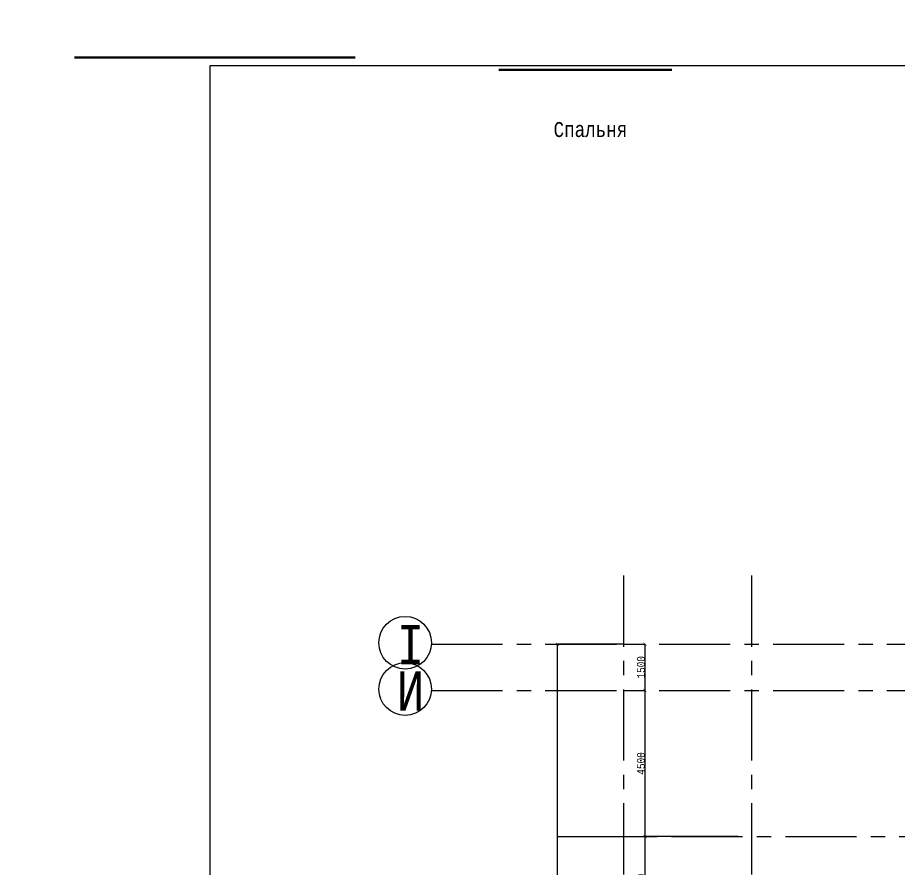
# Model space of a CAD drawing. Header units: millimetres. Extents: x -689206 to 4969298, y -1019800 to 703299.
# Drawn here: x 29524 to 57056, y 10440 to 37025 of the extents above; entities that cross this region are included whole.
import ezdxf

# ---------------------------------------------------------------- set-up
doc = ezdxf.new("R2010")
doc.units = ezdxf.units.MM
doc.linetypes.add('JIS_02_4.0', pattern=[5.5, 4, -1.5])
doc.linetypes.add('осеваяX2', pattern=[101.6, 63.5, -12.7, 12.7, -12.7])
doc.layers.add('внешняярамка', color=7, linetype='Continuous', lineweight=5, plot=False)
for name, color, linetype, lineweight in [('сваи', 7, 'JIS_02_4.0', 30), ('стены', 7, 'Continuous', 20), ('Штамп', 7, 'Continuous', 5)]:
    doc.layers.add(name, color=color, linetype=linetype, lineweight=lineweight)
doc.layers.add('сетка', color=104, linetype='Continuous')
doc.styles.add('Аннотативный', font='isocteur.ttf', dxfattribs={"width": 0.7, "height": 250})
doc.dimstyles.new('Аннотативный', dxfattribs={"dimscale": 0, "dimtxt": 250, "dimasz": 100, "dimexe": 1.25, "dimexo": 0.625, "dimtad": 1, "dimdec": 0, "dimtxsty": 'Аннотативный', "dimblk": 'ARCHTICK', "dimcen": 2.5, "dimadec": 0, "dimazin": 0, "dimtfac": 1, "dimtdec": 0, "dimtmove": 0, "dimatfit": 3, "dimfxl": 1, "dimarcsym": 0})

# ---------------------------------------------------------------- blocks, each defined once
blk = doc.blocks.new('_ArchTick')
at = {"color": 0, "linetype": 'ByBlock', "const_width": 0.15}
blk.add_lwpolyline([(-0.5, -0.5), (0.5, 0.5)], dxfattribs=at)
blk = doc.blocks.new('*D1678')
at = {"layer": 'Defpoints', "color": 0, "linetype": 'ByBlock', "lineweight": 20, "ltscale": 35, "transparency": 16777216}
for p in [(49114, 11468), (52025, 11468), (48443, 8440)]:
    blk.add_point(p, dxfattribs=at)
at = {"layer": 'сваи', "color": 0, "linetype": 'ByBlock', "lineweight": -2, "ltscale": 35, "transparency": 16777216}
for p, q in [((52025, 11468), (49113, 11468)), ((49114, 8440), (49114, 11468)), ((48443, 8440), (49115, 8440))]:
    blk.add_line(p, q, dxfattribs=at)
at = {"layer": 'сваи', "color": 0, "linetype": 'ByBlock', "lineweight": -2, "ltscale": 35, "transparency": 16777216, "xscale": 100, "yscale": 100, "zscale": 100}
for p, rotation in [((49114, 11468), 90), ((49114, 8440), 270)]:
    blk.add_blockref('_ArchTick', p, dxfattribs=dict(at, rotation=rotation))
at = {"layer": 'сваи', "color": 0, "linetype": 'ByBlock', "lineweight": 20, "ltscale": 35, "transparency": 16777216, "insert": (48988, 9954), "char_height": 250, "attachment_point": 5, "rotation": 90, "style": 'Аннотативный'}
blk.add_mtext('3000', dxfattribs=at)
blk = doc.blocks.new('*D1662')
at = {"layer": 'Defpoints', "color": 0, "linetype": 'ByBlock', "lineweight": 20, "ltscale": 35, "transparency": 16777216}
for p in [(48443, 16024), (49114, 16024), (48443, 11468)]:
    blk.add_point(p, dxfattribs=at)
at = {"layer": 'сваи', "color": 0, "linetype": 'ByBlock', "lineweight": -2, "ltscale": 35, "transparency": 16777216}
for p, q in [((48443, 16024), (49115, 16024)), ((49114, 11468), (49114, 16024)), ((48443, 11468), (49115, 11468))]:
    blk.add_line(p, q, dxfattribs=at)
at = {"layer": 'сваи', "color": 0, "linetype": 'ByBlock', "lineweight": -2, "ltscale": 35, "transparency": 16777216, "xscale": 100, "yscale": 100, "zscale": 100}
for p, rotation in [((49114, 16024), 90), ((49114, 11468), 270)]:
    blk.add_blockref('_ArchTick', p, dxfattribs=dict(at, rotation=rotation))
at = {"layer": 'сваи', "color": 0, "linetype": 'ByBlock', "lineweight": 20, "ltscale": 35, "transparency": 16777216, "insert": (48988, 13746), "char_height": 250, "attachment_point": 5, "rotation": 90, "style": 'Аннотативный'}
blk.add_mtext('4500', dxfattribs=at)
blk = doc.blocks.new('*D1663')
at = {"layer": 'Defpoints', "color": 0, "linetype": 'ByBlock', "lineweight": 20, "ltscale": 35, "transparency": 16777216}
for p in [(48443, 17470), (49115, 17470), (48443, 16024)]:
    blk.add_point(p, dxfattribs=at)
at = {"layer": 'сваи', "color": 0, "linetype": 'ByBlock', "lineweight": -2, "ltscale": 35, "transparency": 16777216}
for p, q in [((48443, 17470), (49116, 17470)), ((49115, 16024), (49115, 17470)), ((48443, 16024), (49116, 16024))]:
    blk.add_line(p, q, dxfattribs=at)
at = {"layer": 'сваи', "color": 0, "linetype": 'ByBlock', "lineweight": -2, "ltscale": 35, "transparency": 16777216, "xscale": 100, "yscale": 100, "zscale": 100}
for p, rotation in [((49115, 17470), 90), ((49115, 16024), 270)]:
    blk.add_blockref('_ArchTick', p, dxfattribs=dict(at, rotation=rotation))
at = {"layer": 'сваи', "color": 0, "linetype": 'ByBlock', "lineweight": 20, "ltscale": 35, "transparency": 16777216, "insert": (48989, 16747), "char_height": 250, "attachment_point": 5, "rotation": 90, "style": 'Аннотативный'}
blk.add_mtext('1500', dxfattribs=at)
blk = doc.blocks.new('*D1664')
at = {"layer": 'Defpoints', "color": 0, "linetype": 'ByBlock', "lineweight": 20, "ltscale": 35, "transparency": 16777216}
for p in [(46380, 17470), (48443, 17470), (48443, -24534)]:
    blk.add_point(p, dxfattribs=at)
at = {"layer": 'сваи', "color": 0, "linetype": 'ByBlock', "lineweight": -2, "ltscale": 35, "transparency": 16777216}
for p, q in [((48442, 17470), (46379, 17470)), ((46380, -24534), (46380, 17470)), ((48442, -24534), (46379, -24534))]:
    blk.add_line(p, q, dxfattribs=at)
at = {"layer": 'сваи', "color": 0, "linetype": 'ByBlock', "lineweight": -2, "ltscale": 35, "transparency": 16777216, "xscale": 100, "yscale": 100, "zscale": 100}
for p, rotation in [((46380, 17470), 90), ((46380, -24534), 270)]:
    blk.add_blockref('_ArchTick', p, dxfattribs=dict(at, rotation=rotation))
at = {"layer": 'сваи', "color": 0, "linetype": 'ByBlock', "lineweight": 20, "ltscale": 35, "transparency": 16777216, "insert": (46254, -3532), "char_height": 250, "attachment_point": 5, "rotation": 90, "style": 'Аннотативный'}
blk.add_mtext('42000', dxfattribs=at)

msp = doc.modelspace()

# ---------------------------------------------------------------- linework, layer by layer
at = {"color": 7, "lineweight": 53, "true_color": 0xffffff}
for p, q in [((39864.2, 35776.7), (31294.8, 35776.7)), ((31490.7, 35776.7), (40060.1, 35776.7)), ((44547.4, 35398.3), (49946.3, 35398.3))]:
    msp.add_line(p, q, dxfattribs=at)
at = {"layer": 'внешняярамка', "lineweight": 5, "ltscale": 50, "const_width": 3}
msp.add_lwpolyline([(29525.7, -52005.3), (155424.4, -52005.3), (155424.4, 37023), (29525.7, 37023), (29525.7, -52005.3)], dxfattribs=at)
at = {"layer": 'сетка'}
for centre in [(41623.2, 17513.4), (41623.2, 16067.8)]:
    msp.add_circle(centre, 820.6, dxfattribs=at)
at = {"layer": 'стены', "linetype": 'осеваяX2', "lineweight": 25, "ltscale": 35}
for p, q in [((48442.7, 19613.2), (48442.7, -24534.3)), ((52442.7, 19613.2), (52442.7, -23890)), ((42442.7, 17469.7), (65160.8, 17469.7)), ((42442.7, 16024.1), (108442.7, 16024.1)), ((46383.8, 11467.7), (108442.7, 11467.7))]:
    msp.add_line(p, q, dxfattribs=at)
at = {"layer": 'Штамп', "lineweight": 30}
msp.add_lwpolyline([(35520.9, -50506.5), (153925.6, -50506.5), (153925.6, 35524.3), (35520.9, 35524.3)], close=True, dxfattribs=at)

# ---------------------------------------------------------------- texts
at = {"color": 7, "true_color": 0xffffff, "insert": (46258.1, 33767.1), "char_height": 468.42, "width": 2164.87, "attachment_point": 1, "style": 'Аннотативный'}
msp.add_mtext('Спальня', dxfattribs=at)
at = {"layer": 'сетка', "color": 0, "char_height": 1230.9, "width": 181.646, "attachment_point": 1, "style": 'Аннотативный'}
for s, insert in [('І', (41359, 18071.6)), ('И', (41359, 16626))]:
    msp.add_mtext(s, dxfattribs=dict(at, insert=insert))

# ---------------------------------------------------------------- dimensions: what is measured, and where the dimension line sits
at = {"layer": 'сваи', "linetype": 'ByBlock', "lineweight": 20, "ltscale": 35}
for base, p1, p2, text, picture, middle in [((46380, 17469.7), (48442.7, -24534.3), (48442.7, 17469.7), '42000', '*D1664', (46254.4, -3532.3)), ((49115, 17469.7), (48442.7, 16024.1), (48442.7, 17469.7), '1500', '*D1663', (48989.4, 16746.9)), ((49113.8, 16024.1), (48442.7, 11467.7), (48442.7, 16024.1), '4500', '*D1662', (48988.1, 13745.9)), ((49113.8, 11467.7), (48442.7, 8440.2), (52025.5, 11467.7), '3000', '*D1678', (48988.1, 9954))]:
    dim = msp.add_linear_dim(base=base, p1=p1, p2=p2, angle=90, text=text, dimstyle='Аннотативный', dxfattribs=at)
    dim.commit()
    dim.dimension.update_dxf_attribs({"geometry": picture, "text_midpoint": middle})

doc.saveas('drawing.dxf')
